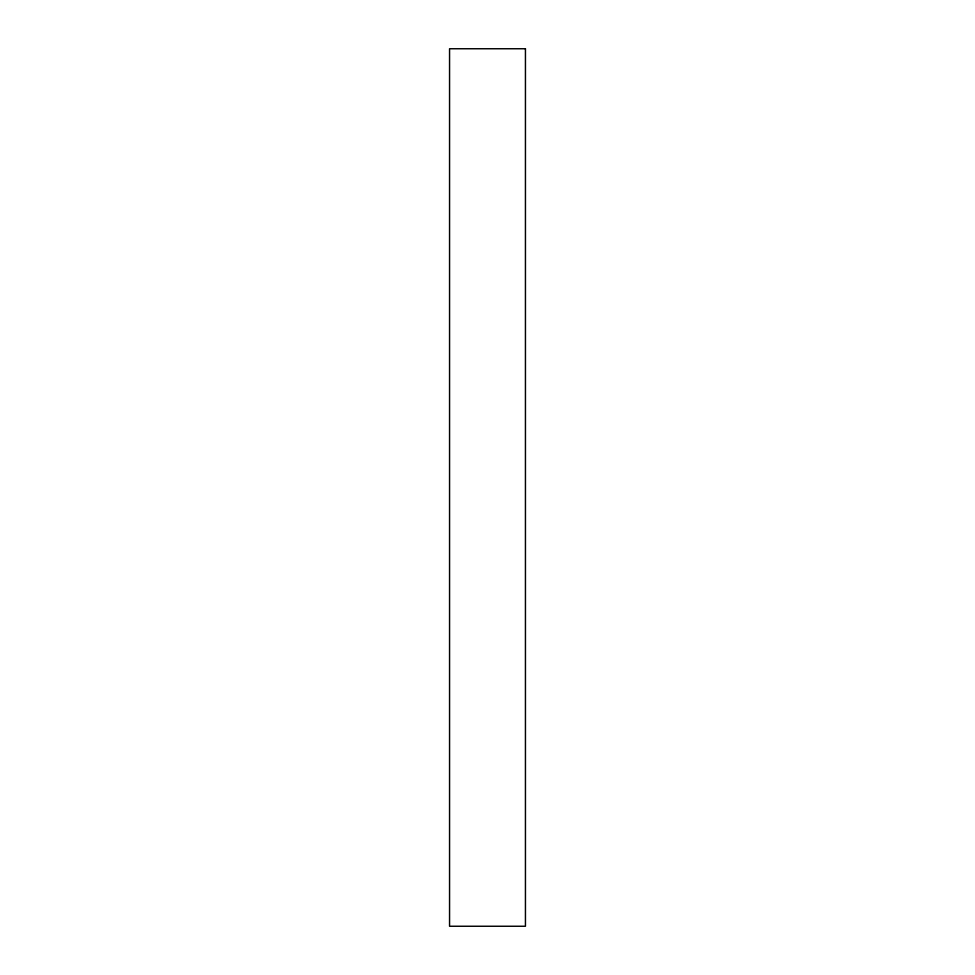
<?xml version="1.0" encoding="UTF-8"?>
<svg xmlns="http://www.w3.org/2000/svg" width="975" height="975" viewBox="0 0 975 975"><rect width="100%" height="100%" fill="white"/><g stroke="black" fill="none" stroke-linecap="round" stroke-linejoin="round"><path stroke-width="1.46" d="M525.44 48.75L449.56 48.75L449.56 926.25L525.44 926.25L525.44 48.75"/></g></svg>
